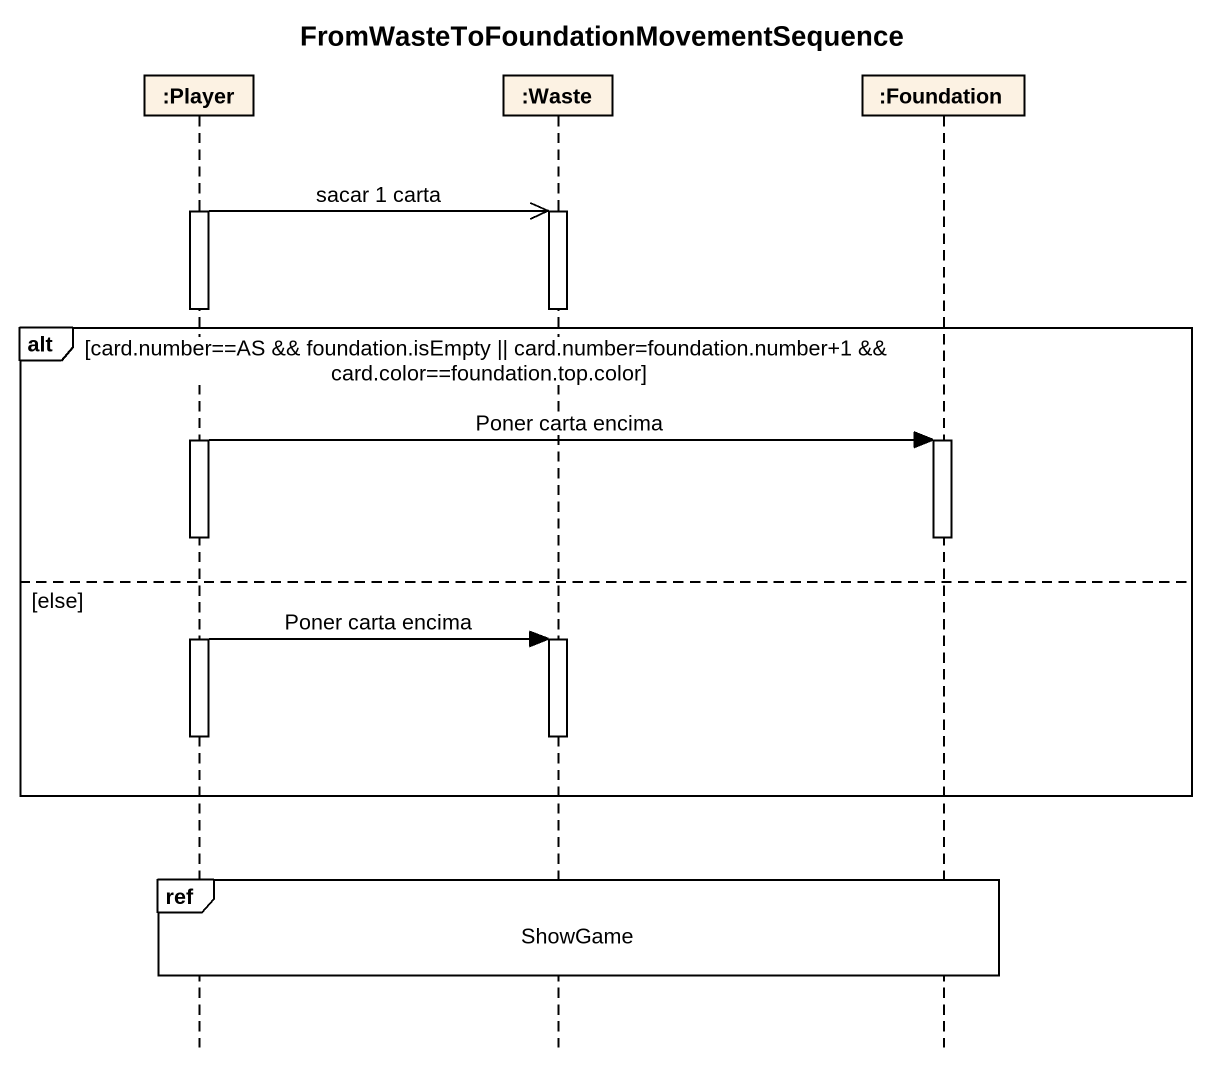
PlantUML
@startuml
title FromWasteToFoundationMovementSequence
hide footbox
participant ":Player" as Player
participant ":Waste" as Waste
participant ":Foundation" as Foundation

activate Player
Player ->> Waste : sacar 1 carta
activate Waste
deactivate Waste
alt card.number==AS && foundation.isEmpty || card.number=foundation.number+1 && card.color==foundation.top.color
  Player -> Foundation : Poner carta encima
  activate Foundation
  deactivate Foundation
else else
  Player -> Waste : Poner carta encima
  activate Waste
  deactivate Player
  deactivate Waste
end
ref over Player, Waste, Foundation : ShowGame
@enduml
